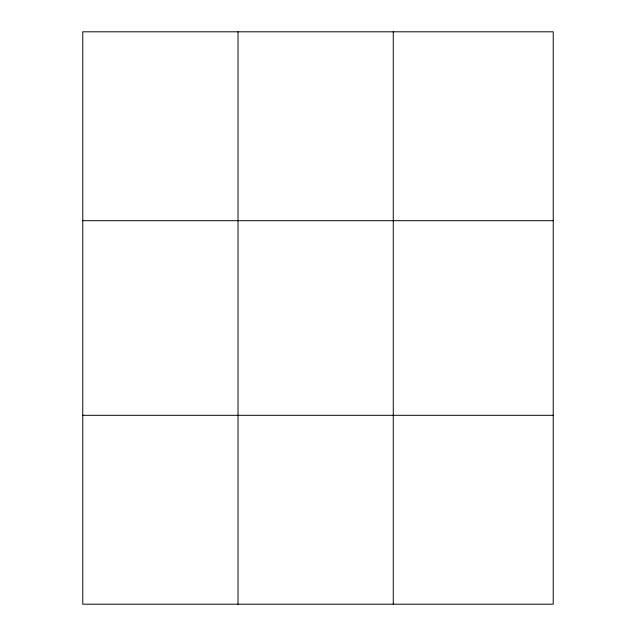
<?xml version="1.0" encoding="UTF-8"?>
<svg xmlns="http://www.w3.org/2000/svg" width="636" height="636" viewBox="0 0 636 636"><rect width="100%" height="100%" fill="white"/><g stroke="black" fill="none" stroke-linecap="round" stroke-linejoin="round"><path stroke-width="0.95" d="M238.023 31.8L238.023 604.2M393.271 31.8L393.271 604.2M553.233 220.692L553.233 31.8L82.767 31.8L82.767 604.2L553.233 604.2L553.233 220.692L82.767 220.692M82.767 415.308L553.233 415.308"/></g></svg>
